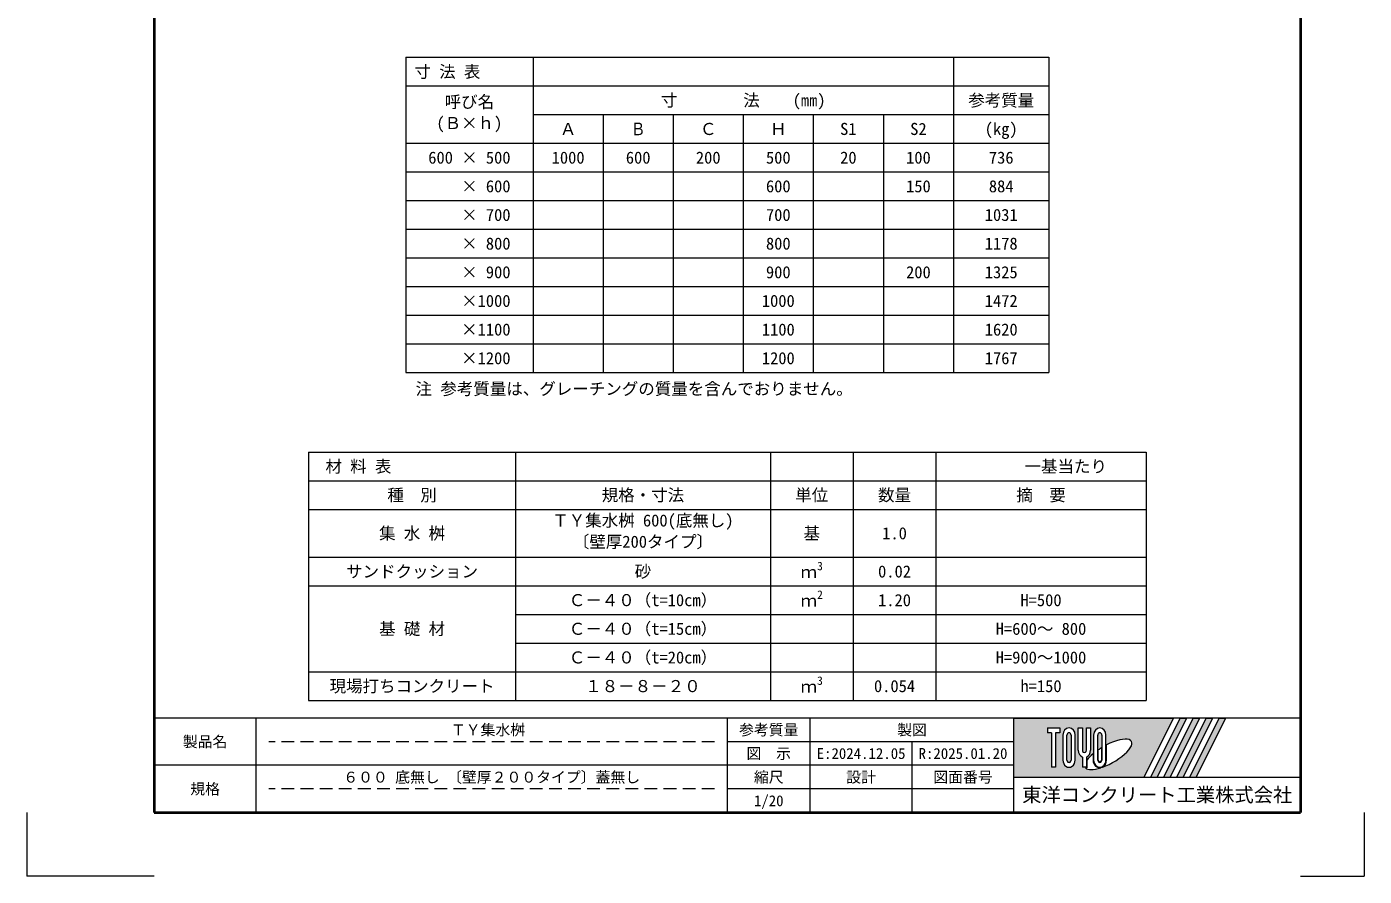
# Model space of a CAD drawing. Units: millimetres at full size; details may follow other scales. Extents: x 77366 to 106166, y -28085 to 6898.
# Drawn here: x 101966 to 106166, y -7265 to -4597 of the extents above; entities that cross this region are included whole.
import ezdxf
from ezdxf.enums import TextEntityAlignment as Align

# ---------------------------------------------------------------- set-up
doc = ezdxf.new("R2010")
doc.units = ezdxf.units.MM
doc.header["$LTSCALE"] = 50
doc.linetypes.add('USER2', pattern=[1.2, 0.8, -0.4])
for name, color, linetype, lineweight in [('Defpoints_2', 8, 'Continuous', 0), ('図枠', 7, 'Continuous', 5), ('寸法・材料表', 7, 'Continuous', 13), ('補助線', 8, 'Continuous', 13)]:
    doc.layers.add(name, color=color, linetype=linetype, lineweight=lineweight)
doc.styles.add('ＭＳ ゴシック', font='')
doc.styles.add('ＭＳ Ｐゴシック', font='')
doc.styles.get('ＭＳ ゴシック').set_extended_font_data('MS Gothic')
doc.styles.get('ＭＳ Ｐゴシック').set_extended_font_data('MS PGothic')

msp = doc.modelspace()

# ---------------------------------------------------------------- hatches: boundary and pattern name
at = {"layer": '図枠'}
h = msp.add_hatch(color=256, dxfattribs=at)
h.paths.add_polyline_path([(105065.8, -6768.36), (105065.8, -6953.98), (105474.17, -6953.98), (105566.98, -6768.36)])
edge = h.paths.add_edge_path(flags=16)
edge.add_ellipse((105362.3, -6882.62), major_axis=(72.73, 40.71), ratio=0.3471473, start_angle=-144.31122, end_angle=72.1899, ccw=False)
edge.add_ellipse((105335.37, -6900.2), major_axis=(0, 24.75), ratio=0.8463542, start_angle=-160.70346, end_angle=-90)
edge.add_line((105356.32, -6900.2), (105356.32, -6853.02))
edge = h.paths.add_edge_path(flags=16)
edge.add_ellipse((105335.37, -6822.14), major_axis=(0, 22.85), ratio=0.8463541, start_angle=-90, end_angle=90, ccw=False)
edge.add_line((105354.7, -6822.14), (105354.7, -6900.2))
edge.add_ellipse((105335.37, -6900.2), major_axis=(0, 22.85), ratio=0.8463541, start_angle=90, end_angle=-90, ccw=False)
edge.add_line((105316.03, -6900.2), (105316.03, -6822.14))
edge = h.paths.add_edge_path(flags=16)
edge.add_line((105341.81, -6822.14), (105341.81, -6900.2))
edge.add_ellipse((105335.37, -6900.2), major_axis=(0, 7.62), ratio=0.8463541, start_angle=90, end_angle=-90, ccw=False)
edge.add_line((105328.92, -6900.2), (105328.92, -6822.14))
edge.add_ellipse((105335.37, -6822.14), major_axis=(0, 7.62), ratio=0.8463541, start_angle=-90, end_angle=90, ccw=False)
edge = h.paths.add_edge_path(flags=16)
edge.add_line((105340.2, -6862.04), (105340.2, -6900.2))
edge.add_ellipse((105335.37, -6900.2), major_axis=(0, 5.71), ratio=0.8463542, start_angle=90, end_angle=-90, ccw=False)
edge.add_line((105330.53, -6900.2), (105330.53, -6868.28))
edge.add_ellipse((105362.3, -6882.62), major_axis=(72.73, 40.71), ratio=0.3471473, start_angle=107.79174, end_angle=126.47132, ccw=False)
edge = h.paths.add_edge_path(flags=16)
edge.add_line((105306.36, -6799.29), (105306.36, -6869.26))
edge.add_ellipse((105287.03, -6869.26), major_axis=(0, 22.85), ratio=0.8463541, start_angle=-163.34117, end_angle=-90, ccw=False)
edge.add_line((105293.47, -6890.8), (105293.47, -6923.04))
edge.add_line((105293.47, -6923.04), (105280.58, -6923.04))
edge.add_line((105280.58, -6923.04), (105280.58, -6890.8))
edge.add_ellipse((105287.03, -6869.26), major_axis=(0, 22.85), ratio=0.8463541, start_angle=90, end_angle=163.34117, ccw=False)
edge.add_line((105267.69, -6869.26), (105267.69, -6799.29))
edge.add_line((105267.69, -6799.29), (105280.58, -6799.29))
edge.add_line((105280.58, -6799.29), (105280.58, -6869.26))
edge.add_ellipse((105287.03, -6869.26), major_axis=(0, 7.62), ratio=0.8463541, start_angle=90, end_angle=-90)
edge.add_line((105293.47, -6869.26), (105293.47, -6799.29))
edge.add_line((105293.47, -6799.29), (105306.36, -6799.29))
edge = h.paths.add_edge_path(flags=16)
edge.add_line((105314.42, -6880.49), (105314.42, -6900.2))
edge.add_ellipse((105335.37, -6900.2), major_axis=(0, 24.75), ratio=0.8463542, start_angle=90, end_angle=-171.54427)
edge.add_ellipse((105362.3, -6882.62), major_axis=(72.73, 40.71), ratio=0.3471473, start_angle=-178.64954, end_angle=-148.29244, ccw=False)
edge.add_line((105290.7, -6924.95), (105295.09, -6924.95))
edge.add_line((105295.09, -6924.95), (105295.09, -6900.81))
edge.add_ellipse((105362.3, -6882.62), major_axis=(72.73, 40.71), ratio=0.3471473, start_angle=148.21912, end_angle=165.90812, ccw=False)
edge = h.paths.add_edge_path(flags=16)
edge.add_ellipse((105238.69, -6822.14), major_axis=(0, 22.85), ratio=0.8463541, start_angle=-90, end_angle=90, ccw=False)
edge.add_line((105258.02, -6822.14), (105258.02, -6900.2))
edge.add_ellipse((105238.69, -6900.2), major_axis=(0, 22.85), ratio=0.8463541, start_angle=90, end_angle=-90, ccw=False)
edge.add_line((105219.35, -6900.2), (105219.35, -6822.14))
edge = h.paths.add_edge_path(flags=16)
edge.add_line((105245.13, -6822.14), (105245.13, -6900.2))
edge.add_ellipse((105238.69, -6900.2), major_axis=(0, 7.62), ratio=0.8463541, start_angle=90, end_angle=-90, ccw=False)
edge.add_line((105232.24, -6900.2), (105232.24, -6822.14))
edge.add_ellipse((105238.69, -6822.14), major_axis=(0, 7.62), ratio=0.8463541, start_angle=-90, end_angle=90, ccw=False)
h.paths.add_polyline_path([(105209.68, -6799.29), (105209.68, -6814.52), (105196.79, -6814.52), (105196.79, -6923.04), (105183.9, -6923.04), (105183.9, -6814.52), (105171.01, -6814.52), (105171.01, -6799.29)], flags=16)
for points in [[(105494.59, -6953.98), (105515.01, -6953.98), (105607.82, -6768.36), (105587.4, -6768.36)], [(105648.66, -6768.36), (105628.24, -6768.36), (105535.43, -6953.98), (105555.85, -6953.98)], [(105689.5, -6768.36), (105669.08, -6768.36), (105576.27, -6953.98), (105596.68, -6953.98)], [(105730.33, -6768.36), (105709.92, -6768.36), (105617.1, -6953.98), (105637.52, -6953.98)]]:
    msp.add_hatch(color=256, dxfattribs=at).paths.add_polyline_path(points)

# ---------------------------------------------------------------- linework, layer by layer
at = {"layer": 'Defpoints_2'}
for p, q in [((103155.8, -4693.02), (105175.8, -4693.02)), ((103155.8, -4693.02), (103155.8, -4783.02)), ((103555.8, -4693.02), (103555.8, -4783.02)), ((104875.8, -4693.02), (104875.8, -4783.02)), ((105175.8, -4693.02), (105175.8, -4783.02)), ((104875.8, -4873.02), (105175.8, -4873.02)), ((103555.8, -5053.02), (104215.8, -5053.02)), ((104435.8, -5053.02), (104655.8, -5053.02)), ((103555.8, -5143.02), (104215.8, -5143.02)), ((104435.8, -5143.02), (104875.8, -5143.02)), ((103555.8, -5233.02), (104215.8, -5233.02)), ((104435.8, -5233.02), (104875.8, -5233.02)), ((103555.8, -5323.02), (104215.8, -5323.02)), ((104435.8, -5323.02), (104655.8, -5323.02)), ((103555.8, -5413.02), (104215.8, -5413.02)), ((104435.8, -5413.02), (104875.8, -5413.02)), ((103555.8, -5503.02), (104215.8, -5503.02)), ((104435.8, -5503.02), (104875.8, -5503.02)), ((103555.8, -5593.02), (104215.8, -5593.02)), ((104435.8, -5593.02), (104875.8, -5593.02)), ((102850.8, -5933.02), (105480.8, -5933.02)), ((102850.8, -5933.02), (102850.8, -6023.02)), ((103500.8, -5933.02), (103500.8, -6023.02)), ((104300.8, -5933.02), (104300.8, -6023.02)), ((104560.8, -5933.02), (104560.8, -6023.02)), ((104820.8, -5933.02), (104820.8, -6023.02)), ((105480.8, -5933.02), (105480.8, -6023.02)), ((104300.8, -6443.02), (104820.8, -6443.02)), ((104300.8, -6533.02), (104820.8, -6533.02))]:
    msp.add_line(p, q, dxfattribs=at)
at = {"layer": 'Defpoints_2', "color": 7, "lineweight": 13}
for p, q in [((101965.8, -7065.36), (101965.8, -7265.36)), ((106165.8, -7065.36), (106165.8, -7265.36)), ((102365.8, -7265.36), (101965.8, -7265.36)), ((105965.8, -7265.36), (106165.8, -7265.36))]:
    msp.add_line(p, q, dxfattribs=at)
at = {"layer": '図枠', "lineweight": 40}
for p, q in [((102365.8, -1525.36), (102365.8, -7065.36)), ((105965.8, -1525.36), (105965.8, -7065.36)), ((102365.8, -7065.36), (105965.8, -7065.36))]:
    msp.add_line(p, q, dxfattribs=at)
at = {"layer": '図枠', "lineweight": 13}
for p, q in [((105965.8, -6768.36), (102365.8, -6768.36)), ((102685.8, -7065.36), (102685.8, -6768.36)), ((104165.8, -7065.36), (104165.8, -6768.36)), ((104425.8, -7065.36), (104425.8, -6768.36)), ((105065.8, -7065.36), (105065.8, -6768.36)), ((105065.8, -6842.61), (104165.8, -6842.61)), ((104745.8, -7065.36), (104745.8, -6842.61)), ((105065.8, -6916.86), (102365.8, -6916.86)), ((105065.8, -6991.11), (104165.8, -6991.11))]:
    msp.add_line(p, q, dxfattribs=at)
at = {"layer": '図枠'}
for p, q in [((105065.8, -6768.36), (105566.98, -6768.36)), ((105171.01, -6799.29), (105171.01, -6814.52)), ((105171.01, -6799.29), (105209.68, -6799.29)), ((105209.68, -6799.29), (105209.68, -6814.52)), ((105267.69, -6799.29), (105280.58, -6799.29)), ((105267.69, -6869.26), (105267.69, -6799.29)), ((105280.58, -6799.29), (105280.58, -6869.26)), ((105293.47, -6799.29), (105306.36, -6799.29)), ((105293.47, -6869.26), (105293.47, -6799.29)), ((105306.36, -6799.29), (105306.36, -6869.26)), ((105566.98, -6768.36), (105474.17, -6953.98)), ((105587.4, -6768.36), (105494.59, -6953.98)), ((105607.82, -6768.36), (105515.01, -6953.98)), ((105628.24, -6768.36), (105535.43, -6953.98)), ((105648.66, -6768.36), (105555.85, -6953.98)), ((105669.08, -6768.36), (105576.27, -6953.98)), ((105587.4, -6768.36), (105607.82, -6768.36)), ((105689.5, -6768.36), (105596.68, -6953.98)), ((105709.92, -6768.36), (105617.1, -6953.98)), ((105628.24, -6768.36), (105648.66, -6768.36)), ((105730.33, -6768.36), (105637.52, -6953.98)), ((105669.08, -6768.36), (105689.5, -6768.36)), ((105709.92, -6768.36), (105730.33, -6768.36)), ((105183.9, -6814.52), (105171.01, -6814.52)), ((105183.9, -6814.52), (105183.9, -6923.04)), ((105196.79, -6814.52), (105196.79, -6923.04)), ((105209.68, -6814.52), (105196.79, -6814.52)), ((105219.35, -6822.14), (105219.35, -6900.2)), ((105232.24, -6900.2), (105232.24, -6822.14)), ((105245.13, -6822.14), (105245.13, -6900.2)), ((105258.02, -6900.2), (105258.02, -6822.14)), ((105316.03, -6822.14), (105316.03, -6900.2)), ((105328.92, -6900.2), (105328.92, -6822.14)), ((105341.81, -6822.14), (105341.81, -6900.2)), ((105354.7, -6900.2), (105354.7, -6822.14)), ((105314.42, -6880.49), (105314.42, -6900.2)), ((105330.53, -6900.2), (105330.53, -6868.28)), ((105340.2, -6862.04), (105340.2, -6900.2)), ((105356.32, -6900.2), (105356.32, -6853.02)), ((105196.79, -6923.04), (105183.9, -6923.04)), ((105280.58, -6890.8), (105280.58, -6923.04)), ((105293.47, -6923.04), (105280.58, -6923.04)), ((105290.7, -6924.95), (105295.09, -6924.95)), ((105293.47, -6890.8), (105293.47, -6923.04)), ((105295.09, -6900.81), (105295.09, -6924.95)), ((105065.8, -6953.98), (105474.17, -6953.98)), ((105494.59, -6953.98), (105515.01, -6953.98)), ((105535.43, -6953.98), (105555.85, -6953.98)), ((105576.27, -6953.98), (105596.68, -6953.98)), ((105617.1, -6953.98), (105637.52, -6953.98))]:
    msp.add_line(p, q, dxfattribs=at)
at = {"layer": '図枠', "linetype": 'USER2', "lineweight": 9}
for p, q in [((104125.8, -6842.61), (102725.8, -6842.61)), ((104125.8, -6991.11), (102725.8, -6991.11))]:
    msp.add_line(p, q, dxfattribs=at)
at = {"layer": '図枠'}
for centre, major_axis, ratio, start_param, end_param in [((105238.69, -6822.14), (0, 22.85), 0.846354, 4.712389, 7.8539816), ((105335.37, -6822.14), (0, 22.85), 0.846354, 4.712389, 7.8539816), ((105238.69, -6822.14), (0, 7.62), 0.846354, 4.712389, 7.8539816), ((105335.37, -6822.14), (0, 7.62), 0.846354, 4.712389, 7.8539816), ((105362.3, -6882.62), (72.73, 40.71), 0.347147, 4.2621853, 7.7429163), ((105287.03, -6869.26), (0, 22.85), 0.846354, 1.5707963, 2.8017557), ((105287.03, -6869.26), (0, 7.62), 0.846354, 1.5707963, 4.712389), ((105287.03, -6869.26), (0, 22.85), 0.846354, 3.4814296, 4.712389), ((105362.3, -6882.62), (72.73, 40.71), 0.347147, 2.0815197, 2.5155126), ((105362.3, -6882.62), (72.73, 40.71), 0.347147, 1.6817405, 1.8219833), ((105238.69, -6900.2), (0, 22.85), 0.846354, 1.5707963, 4.712389), ((105238.69, -6900.2), (0, 7.62), 0.846354, 1.5707963, 4.712389), ((105362.3, -6882.62), (72.73, 40.71), 0.347147, 3.2093975, 4.2004451), ((105335.37, -6900.2), (0, 24.75), 0.846354, 1.5707963, 3.3154679), ((105335.37, -6900.2), (0, 22.85), 0.846354, 1.5707963, 4.712389), ((105335.37, -6900.2), (0, 7.62), 0.846354, 1.5707963, 4.712389), ((105335.37, -6900.2), (0, 5.71), 0.846354, 1.5707963, 4.712389), ((105335.37, -6900.2), (0, 24.75), 0.846354, 3.5338438, 4.712389)]:
    msp.add_ellipse(centre, major_axis=major_axis, ratio=ratio, start_param=start_param, end_param=end_param, dxfattribs=at)
at = {"layer": '寸法・材料表'}
for p, q in [((103155.8, -4783.02), (105175.8, -4783.02)), ((103155.8, -4783.02), (103155.8, -5683.02)), ((103555.8, -4783.02), (103555.8, -5683.02)), ((104875.8, -4783.02), (104875.8, -5683.02)), ((105175.8, -4783.02), (105175.8, -5683.02)), ((103555.8, -4873.02), (104875.8, -4873.02)), ((103775.8, -4873.02), (103775.8, -5683.02)), ((103995.8, -4873.02), (103995.8, -5683.02)), ((104215.8, -4873.02), (104215.8, -5683.02)), ((104435.8, -4873.02), (104435.8, -5683.02)), ((104655.8, -4873.02), (104655.8, -5683.02)), ((103155.8, -4963.02), (105175.8, -4963.02)), ((103155.8, -5053.02), (103555.8, -5053.02)), ((104215.8, -5053.02), (104435.8, -5053.02)), ((104655.8, -5053.02), (105175.8, -5053.02)), ((103155.8, -5143.02), (103555.8, -5143.02)), ((104215.8, -5143.02), (104435.8, -5143.02)), ((104875.8, -5143.02), (105175.8, -5143.02)), ((103155.8, -5233.02), (103555.8, -5233.02)), ((104215.8, -5233.02), (104435.8, -5233.02)), ((104875.8, -5233.02), (105175.8, -5233.02)), ((103155.8, -5323.02), (103555.8, -5323.02)), ((104215.8, -5323.02), (104435.8, -5323.02)), ((104655.8, -5323.02), (105175.8, -5323.02)), ((103155.8, -5413.02), (103555.8, -5413.02)), ((104215.8, -5413.02), (104435.8, -5413.02)), ((104875.8, -5413.02), (105175.8, -5413.02)), ((103155.8, -5503.02), (103555.8, -5503.02)), ((104215.8, -5503.02), (104435.8, -5503.02)), ((104875.8, -5503.02), (105175.8, -5503.02)), ((103155.8, -5593.02), (103555.8, -5593.02)), ((104215.8, -5593.02), (104435.8, -5593.02)), ((104875.8, -5593.02), (105175.8, -5593.02)), ((103155.8, -5683.02), (105175.8, -5683.02)), ((102850.8, -6023.02), (105480.8, -6023.02)), ((102850.8, -6023.02), (102850.8, -6713.02)), ((103500.8, -6023.02), (103500.8, -6713.02)), ((104300.8, -6023.02), (104300.8, -6713.02)), ((104560.8, -6023.02), (104560.8, -6713.02)), ((104820.8, -6023.02), (104820.8, -6713.02)), ((105480.8, -6023.02), (105480.8, -6713.02)), ((102850.8, -6113.02), (105480.8, -6113.02)), ((102850.8, -6263.02), (105480.8, -6263.02)), ((102850.8, -6353.02), (105480.8, -6353.02)), ((103500.8, -6443.02), (104300.8, -6443.02)), ((104820.8, -6443.02), (105480.8, -6443.02)), ((103500.8, -6533.02), (104300.8, -6533.02)), ((104820.8, -6533.02), (105480.8, -6533.02)), ((102850.8, -6623.02), (105480.8, -6623.02)), ((102850.8, -6713.02), (105480.8, -6713.02))]:
    msp.add_line(p, q, dxfattribs=at)
at = {"layer": '補助線'}
msp.add_line((105065.8, -6953.98), (105965.8, -6953.98), dxfattribs=at)

# ---------------------------------------------------------------- texts
at = {"layer": '図枠', "style": 'ＭＳ ゴシック'}
msp.add_text('注 参考質量は、グレーチングの質量を含んでおりません。 ', height=37.98, dxfattribs=at).set_placement((103186.87, -5764.6), align=Align.BOTTOM_LEFT)
for s, height, p in [('ＴＹ集水桝 ', 34.18, (103425.8, -6805.48)), ('参考質量', 34.18, (104295.8, -6805.48)), ('製図', 34.18, (104745.8, -6805.48)), ('製品名', 34.18, (102525.8, -6842.61)), ('図\u3000示', 34.18, (104295.8, -6879.73)), ('E:2024.12.05', 34.18, (104585.8, -6879.73)), ('R:2025.01.20', 34.18, (104905.8, -6879.73)), ('規格', 34.18, (102525.8, -6991.11)), ('６００ 底無し 〔壁厚２００タイプ〕蓋無し', 34.18, (103425.8, -6953.98)), ('縮尺', 34.18, (104295.8, -6953.98)), ('設計', 34.18, (104585.8, -6953.98)), ('図面番号', 34.18, (104905.8, -6953.98)), ('1/20', 34.18, (104295.8, -7028.23)), ('東洋コンクリート工業株式会社', 44.43, (105515.8, -7009.67))]:
    msp.add_text(s, height=height, dxfattribs=at).set_placement(p, align=Align.MIDDLE_CENTER)
at = {"layer": '寸法・材料表', "style": 'ＭＳ ゴシック'}
for s, p in [(' 寸 法 表', (103157.3, -4738.02)), ('\u3000材 料 表', (102852, -5978.02))]:
    msp.add_text(s, height=37.98, dxfattribs=at).set_placement(p, align=Align.MIDDLE_LEFT)
for s, p in [('呼び名', (103278.1, -4813.79)), ('(Ｂ×ｈ)', (103252.2, -4880.46)), ('ＴＹ集水桝 600(底無し)', (103615.9, -6128.79)), ('〔壁厚200タイプ〕', (103680.65, -6195.46))]:
    msp.add_text(s, height=37.98, dxfattribs=at).set_placement(p, align=Align.TOP_LEFT)
for s, p in [('寸        法    (㎜)', (104215.8, -4828.02)), ('参考質量', (105025.8, -4828.02)), ('Ａ', (103665.8, -4918.02)), ('Ｃ', (104105.8, -4918.02)), ('Ｈ', (104325.8, -4918.02)), ('S1', (104545.8, -4918.02)), ('S2', (104765.8, -4918.02)), ('(㎏)', (105025.8, -4918.02)), ('600 × 500', (103355.8, -5008.02)), ('1000', (103665.8, -5008.02)), ('600', (103885.8, -5008.02)), ('200', (104105.8, -5008.02)), ('500', (104325.8, -5008.02)), ('20', (104545.8, -5008.02)), ('100', (104765.8, -5008.02)), ('736', (105025.8, -5008.02)), ('    × 600', (103355.8, -5098.02)), ('600', (104325.8, -5098.02)), ('150', (104765.8, -5098.02)), ('884', (105025.8, -5098.02)), ('    × 700', (103355.8, -5188.02)), ('700', (104325.8, -5188.02)), ('1031', (105025.8, -5188.02)), ('    × 800', (103355.8, -5278.02)), ('800', (104325.8, -5278.02)), ('1178', (105025.8, -5278.02)), ('    × 900', (103355.8, -5368.02)), ('900', (104325.8, -5368.02)), ('200', (104765.8, -5368.02)), ('1325', (105025.8, -5368.02)), ('    ×1000', (103355.8, -5458.02)), ('1000', (104325.8, -5458.02)), ('1472', (105025.8, -5458.02)), ('    ×1100', (103355.8, -5548.02)), ('1100', (104325.8, -5548.02)), ('1620', (105025.8, -5548.02)), ('    ×1200', (103355.8, -5638.02)), ('1200', (104325.8, -5638.02)), ('1767', (105025.8, -5638.02)), ('\u3000\u3000\u3000一基当たり', (105150.8, -5978.02)), ('種\u3000別', (103175.8, -6068.02)), ('規格・寸法', (103900.8, -6068.02)), ('単位', (104430.8, -6068.02)), ('数量', (104690.8, -6068.02)), ('摘\u3000要', (105150.8, -6068.02)), ('集 水 桝', (103175.8, -6188.02)), ('基', (104430.8, -6188.02)), ('1.0', (104690.8, -6188.02)), ('サンドクッション', (103175.8, -6308.02)), ('砂', (103900.8, -6308.02)), ('0.02', (104690.8, -6308.02)), ('Ｃ－４０（t=10cm）', (103900.8, -6398.02)), ('1.20', (104690.8, -6398.02)), ('H=500', (105150.8, -6398.02)), ('基 礎 材', (103175.8, -6488.02)), ('Ｃ－４０（t=15cm）', (103900.8, -6488.02)), ('H=600～ 800', (105150.8, -6488.02)), ('Ｃ－４０（t=20cm）', (103900.8, -6578.02)), ('H=900～1000', (105150.8, -6578.02)), ('現場打ちコンクリート', (103175.8, -6668.02)), ('１８－８－２０', (103900.8, -6668.02)), ('0.054', (104690.8, -6668.02)), ('h=150', (105150.8, -6668.02))]:
    msp.add_text(s, height=37.98, dxfattribs=at).set_placement(p, align=Align.MIDDLE_CENTER)
at = {"layer": '寸法・材料表', "style": 'ＭＳ Ｐゴシック', "width": 0.85}
msp.add_text('Ｂ', height=39.59, dxfattribs=at).set_placement((103885.8, -4918.02), align=Align.MIDDLE_CENTER)
at = {"layer": '寸法・材料表', "style": 'ＭＳ ゴシック'}
for s, height, p in [('ｍ', 37.98, (104395.83, -6340.15)), ('3', 26.58, (104447.63, -6312.15)), ('2', 26.58, (104447.63, -6402.15)), ('ｍ', 37.98, (104395.83, -6430.15)), ('ｍ', 37.98, (104395.83, -6700.15)), ('3', 26.58, (104447.63, -6672.15))]:
    msp.add_text(s, height=height, dxfattribs=at).set_placement(p, align=Align.BOTTOM_LEFT)

doc.saveas('drawing.dxf')
